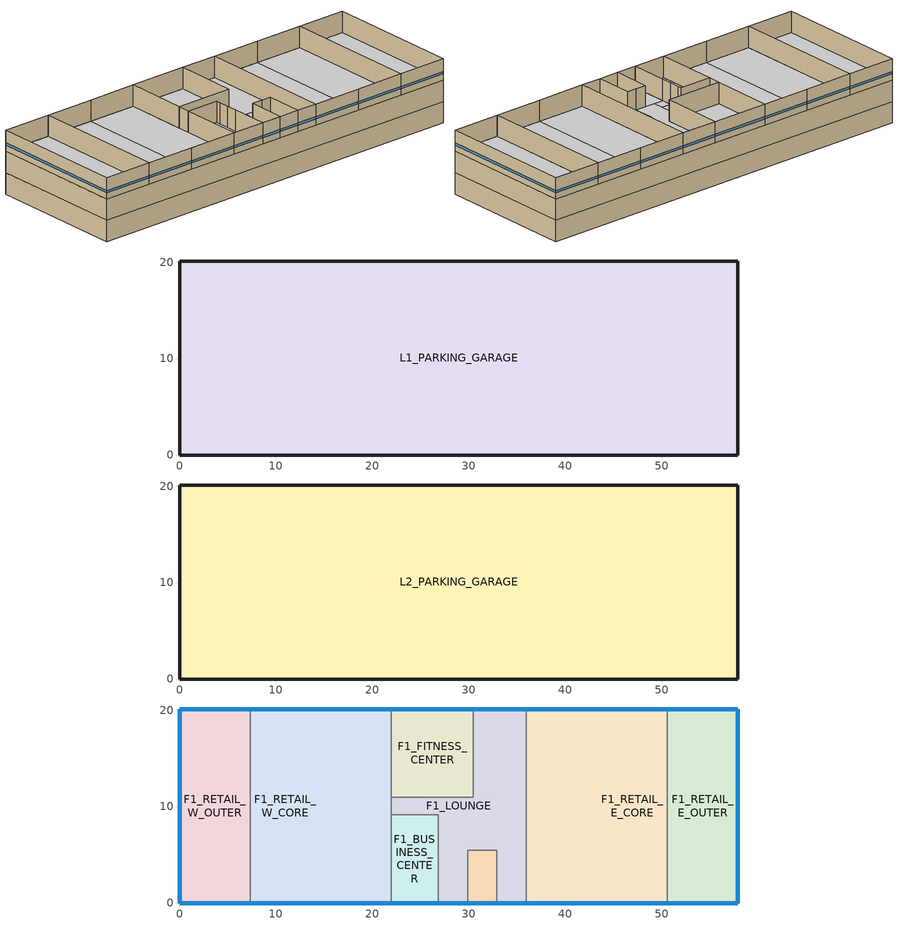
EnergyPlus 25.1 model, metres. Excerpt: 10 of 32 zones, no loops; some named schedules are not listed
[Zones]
L1_PARKING_GARAGE
 floor ground (Surface 415 SlabOnOrBelowGradeF073): 57.91,20.12 57.91,0 0,0 0,20.12 z-6.1
 wall ground (Surface 416 BelowGradeWallC114): 57.91,0 57.91,20.12 z-6.1:-3.05
 wall ground (Surface 417 BelowGradeWallC114): 0,0 57.91,0 z-6.1:-3.05
 wall ground (Surface 418 BelowGradeWallC114): 0,20.12 0,0 z-6.1:-3.05
 wall ground (Surface 419 BelowGradeWallC114): 57.91,20.12 0,20.12 z-6.1:-3.05
L2_PARKING_GARAGE
 floor to L1_PARKING_GARAGE (IntFloor): 57.91,20.12 57.91,0 0,0 0,20.12 z-3.05
 wall ground (Surface 422 BelowGradeWallC114): 0,0 57.91,0 z-3.05:0
 wall ground (Surface 423 BelowGradeWallC114): 0,20.12 0,0 z-3.05:0
 wall ground (Surface 424 BelowGradeWallC114): 57.91,20.12 0,20.12 z-3.05:0
 wall ground (Surface 425 BelowGradeWallC114): 57.91,0 57.91,20.12 z-3.05:0
F1_BUSINESS_CENTER
 floor to L2_PARKING_GARAGE (IntFloor): 26.82,9.14 26.82,0 21.95,0 21.95,9.14 z0
 wall outside (ExtWall_MassLight_NonRes): 21.95,0 26.82,0 z0:3.05
 wall to F1_LOUNGE (IntWall_MetalFramed): 26.82,0 26.82,5.49 26.82,7.01 26.82,8.53 26.82,9.14 21.95,9.14 z0:3.05
 wall to F1_RETAIL_W_CORE (IntWall_MetalFramed): 21.95,9.14 21.95,0 z0:3.05
 window (FixedWindow_NonRes): 21.97,0 26.8,0 z0.91:1.22
F1_FITNESS_CENTER
 floor to L2_PARKING_GARAGE (IntFloor): 30.48,20.12 30.48,10.97 21.95,10.97 21.95,20.12 z0
 wall outside (ExtWall_MassLight_NonRes): 30.48,20.12 21.95,20.12 z0:3.05
 wall to F1_LOUNGE (IntWall_MetalFramed): 21.95,10.97 30.48,10.97 30.48,20.12 z0:3.05
 wall to F1_RETAIL_W_CORE (IntWall_MetalFramed): 21.95,20.12 21.95,10.97 z0:3.05
 window (FixedWindow_NonRes): 30.45,20.12 21.97,20.12 z0.91:1.22
F1_LEASING_OFFICE
 floor to L2_PARKING_GARAGE (IntFloor): 32.92,5.49 32.92,0 29.87,0 29.87,5.49 z0
 wall outside (ExtWall_MassLight_NonRes): 29.87,0 32.92,0 z0:3.05
 wall to F1_LOUNGE (IntWall_MetalFramed): 32.92,0 32.92,5.49 31.39,5.49 29.87,5.49 29.87,0 z0:3.05
 window (FixedWindow_NonRes): 29.9,0 32.89,0 z0.91:1.22
F1_LOUNGE
 floor to L2_PARKING_GARAGE (IntFloor): 32.92,8.53 32.92,7.01 31.39,7.01 31.39,8.53 z0; 35.97,20.12 35.97,0 32.92,0 32.92,8.53 31.39,8.53 31.39,5.49 28.35,5.49 28.35,8.53 26.82,8.53 26.82,9.14 21.95,9.14 21.95,10.97 30.48,10.97 30.48,20.12 z0; 29.87,5.49 29.87,0 26.82,0 26.82,5.49 z0; 28.35,7.01 28.35,5.49 26.82,5.49 26.82,7.01 z0; 32.92,7.01 32.92,5.49 31.39,5.49 31.39,7.01 z0; 28.35,8.53 28.35,7.01 26.82,7.01 26.82,8.53 z0
 wall outside (ExtWall_MassLight_NonRes): 32.92,0 35.97,0 / 35.97,20.12 30.48,20.12 / 26.82,0 29.87,0 z0:3.05
 wall to F1_RETAIL_W_CORE (IntWall_MetalFramed): 21.95,10.97 21.95,9.14 z0:3.05
 wall to F1_RETAIL_E_CORE (IntWall_MetalFramed): 35.97,0 35.97,20.12 z0:3.05
 window (FixedWindow_NonRes): 32.94,0 35.94,0 / 35.94,20.12 30.51,20.12 / 26.85,0 29.85,0 z0.91:1.22
F1_RETAIL_E_CORE
 floor to L2_PARKING_GARAGE (IntFloor): 43.28,20.12 43.28,0 35.97,0 35.97,20.12 z0; 50.6,20.12 50.6,0 43.28,0 43.28,20.12 z0
 wall outside (ExtWall_MassLight_NonRes): 35.97,0 43.28,0 50.6,0 / 50.6,20.12 43.28,20.12 35.97,20.12 z0:3.05
 wall to F1_RETAIL_E_OUTER (IntWall_MetalFramed): 50.6,0 50.6,20.12 z0:3.05
 window (FixedWindow_NonRes): 43.26,20.12 35.99,20.12 / 35.99,0 43.26,0 / 50.57,20.12 43.31,20.12 / 43.31,0 50.57,0 z0.91:1.22
F1_RETAIL_E_OUTER
 floor to L2_PARKING_GARAGE (IntFloor): 57.91,20.12 57.91,0 50.6,0 50.6,20.12 z0
 wall outside (ExtWall_MassLight_NonRes): 50.6,0 57.91,0 57.91,20.12 50.6,20.12 z0:3.05
 window (FixedWindow_NonRes): 57.89,20.12 50.62,20.12 / 57.91,0.03 57.91,20.09 / 50.62,0 57.89,0 z0.91:1.22
F1_RETAIL_W_CORE
 floor to L2_PARKING_GARAGE (IntFloor): 21.95,20.12 21.95,0 14.63,0 14.63,20.12 z0; 14.63,20.12 14.63,0 7.32,0 7.32,20.12 z0
 wall outside (ExtWall_MassLight_NonRes): 21.95,20.12 14.63,20.12 7.32,20.12 / 7.32,0 14.63,0 21.95,0 z0:3.05
 wall to F1_RETAIL_W_OUTER (IntWall_MetalFramed): 7.32,20.12 7.32,0 z0:3.05
 window (FixedWindow_NonRes): 14.61,20.12 7.34,20.12 / 21.92,20.12 14.66,20.12 / 14.66,0 21.92,0 / 7.34,0 14.61,0 z0.91:1.22
F1_RETAIL_W_OUTER
 floor to L2_PARKING_GARAGE (IntFloor): 7.32,20.12 7.32,0 0,0 0,20.12 z0
 wall outside (ExtWall_MassLight_NonRes): 7.32,20.12 0,20.12 0,0 7.32,0 z0:3.05
 window (FixedWindow_NonRes): 0,20.09 0,0.03 / 7.29,20.12 0.03,20.12 / 0.03,0 7.29,0 z0.91:1.22
[Building]
ApartmentHighRise: North Axis {deg}=0; Loads Convergence Tolerance Value {W}=0.5; Temperature Convergence Tolerance Value {deltaC}=0.5; Solar Distribution=FullExterior; Maximum Number of Warmup Days=50
[Site:Location]
RIVERSIDE: Latitude {deg}=38.58; Longitude {deg}=-121.49; Time Zone {hr}=-8; Elevation {m}=245.0592
[SizingPeriod:DesignDay] Day of Month=21; Day Type=SummerDesignDay; Dry-Bulb Temperature Range Modifier Type=DefaultMultipliers; Humidity Condition Type=WetBulb; Barometric Pressure {Pa}=98388; Wind Speed {m/s}=2.1; Wind Direction {deg}=270; Rain Indicator=No; Snow Indicator=No; Daylight Saving Time Indicator=No; Solar Model Indicator=ASHRAETau
Name | Month | Maximum Dry-Bulb Temperature {C} | Daily Dry-Bulb Temperature Range {deltaC} | Wetbulb or DewPoint at Maximum Dry-Bulb {C} | ASHRAE Clear Sky Optical Depth for Beam Irradiance (taub) | ASHRAE Clear Sky Optical Depth for Diffuse Irradiance (taud)
RIVERSIDE  August .4% Condns DB=>MCWB | 8 | 40.2 | 16.2 | 20.8 | 0.367 | 2.46
RIVERSIDE  July .4% Condns DB=>MCWB | 7 | 39.7 | 15.6 | 21.2 | 0.383 | 2.428
RIVERSIDE  June .4% Condns DB=>MCWB | 6 | 38.4 | 14.8 | 19.7 | 0.362 | 2.423
RIVERSIDE  November .4% Condns DB=>MCWB | 11 | 32.8 | 14 | 14.7 | 0.305 | 2.582
[Site:WaterMainsTemperature]
Calculation Method=Schedule; Temperature Schedule=WaterMainCZ10
[Material] Thermal Absorptance=0.9; Solar Absorptance=0.7
Name | Roughness | Thickness {m} | Conductivity {W/m-K} | Density {kg/m3} | Specific Heat {J/kg-K} | Visible Absorptance
Air - Metal Wall Framing - 16 or 24 in. OC | Smooth | 0.1397 | 1.22017 | 1.28148 | 1004.832 | 0.7
ExtWall_MassLight_NonRes Insulation | Smooth | 0.0536691 | 0.0230188 | 16.0185 | 1130.436 | 0.7
Gypsum Board - 5/8 in. | MediumRough | 0.016002 | 0.158656 | 640.739 | 1130.436 | 0.8
Stucco - 7/8 in. | MediumRough | 0.022352 | 0.700948 | 1855.1 | 837.36 | 0.8
Concrete - 140 lb/ft3 - 4 in. | MediumRough | 0.1016 | 1.9514 | 2239.06 | 921.096 | 0.8
Concrete - 140 lb/ft3 - 8 in. | MediumRough | 0.2032 | 1.9514 | 2239.06 | 921.096 | 0.8
Carpet - 3/4 in. | Smooth | 0.01905 | 0.0455183 | 288.332 | 1381.644 | 0.8
Metal Deck - 1/16 in. | MediumRough | 0.0015875 | 45.3452 | 7820.53 | 502.416 | 0.8
[WindowMaterial:SimpleGlazingSystem]
FixedWindow_NonRes Material: U-Factor {W/m2-K}=2.04417; Solar Heat Gain Coefficient=0.25; Visible Transmittance=0.42
[Construction]
FixedWindow_NonRes: FixedWindow_NonRes Material
IntWall_MetalFramed: Gypsum Board - 5/8 in., Air - Metal Wall Framing - 16 or 24 in. OC, Gypsum Board - 5/8 in.
ExtWall_MassLight_NonRes: Stucco - 7/8 in., Concrete - 140 lb/ft3 - 8 in., ExtWall_MassLight_NonRes Insulation, Air - Metal Wall Framing - 16 or 24 in. OC, Gypsum Board - 5/8 in.
IntFloor: Metal Deck - 1/16 in., Concrete - 140 lb/ft3 - 4 in., Carpet - 3/4 in.
[Construction:CfactorUndergroundWall] C-Factor {W/m2-K}=6.47322; Height {m}=3.048
Surface 416 BelowGradeWallC114; Surface 417 BelowGradeWallC114; Surface 418 BelowGradeWallC114; Surface 419 BelowGradeWallC114; Surface 422 BelowGradeWallC114; Surface 423 BelowGradeWallC114; Surface 424 BelowGradeWallC114; Surface 425 BelowGradeWallC114
[Construction:FfactorGroundFloor]
Surface 415 SlabOnOrBelowGradeF073: F-Factor {W/m-K}=1.26344; Area {m2}=1165; PerimeterExposed {m}=0
[InternalMass] Construction=IntWall_MetalFramed
Name | Zone or ZoneList | Surface Area {m2}
Merged Surface 102 - Surface 102 Reversed; Merged Surface 104 - Surface 104 Reversed; Merged Surface 30 - Surface 30 Reversed; Merged Surface 86 - Surface 86 Reversed; Merged Surface 87 - Surface 87 Reversed; Merged Surface 90 - Surface 90 Reversed; Merged Surface 92 - Surface 92 Reversed; Merged Surface 96 - Surface 96 Reversed; Merged Surface 97 - Surface 97 Reversed; Merged Surface 99 - Surface 99 Reversed | F1_Lounge | 4.645152
Merged Surface 103 - Surface 103 Reversed; Merged Surface 105 - Surface 105 Reversed | F1_Lounge | 4.64515
Merged Surface 75 - Surface 75 Reversed | F1_Retail_E_Core | 61.316
Merged Surface 11 - Surface 11 Reversed | F1_Retail_W_Core | 61.316
[Zone] Type=1; Multiplier=1; Ceiling Height {m}=autocalculate; Volume {m3}=autocalculate
Name | Floor Area {m2} | Part of Total Floor Area
F1_BUSINESS_CENTER | 44.5981 | Yes
F1_FITNESS_CENTER | 78.046 | Yes
F1_LEASING_OFFICE | 16.7244 | Yes
F1_LOUNGE | 142.713 | Yes
F1_RETAIL_E_CORE; F1_RETAIL_W_CORE | 294.346 | Yes
F1_RETAIL_E_OUTER; F1_RETAIL_W_OUTER | 147.172 | Yes
L1_PARKING_GARAGE; L2_PARKING_GARAGE | 1165.12 | No
[ZoneList]
ZL_Retail_Space: F1_RETAIL_E_CORE, F1_RETAIL_E_OUTER, F1_RETAIL_W_CORE, F1_RETAIL_W_OUTER
ZL_High_Rise_Residential_Living_Spaces: F10_1_BED_N, F10_1_BED_SE, F10_1_BED_SW, F10_2_BED_NE, F10_2_BED_NW, F10_2_BED_SE, F10_2_BED_SW, F10_STUDIO_N, F2_9_1_BED_N, F2_9_1_BED_SE, F2_9_1_BED_SW, F2_9_2_BED_NE, F2_9_2_BED_NW, F2_9_2_BED_N_CORE, F2_9_2_BED_SE, F2_9_2_BED_SW, F2_9_STUDIO_N
ZL_Corridor_Area: F10_CORRIDOR, F2_9_CORRIDOR
ZL_Laundry_Area: F10_LAUNDRY, F2_9_LAUNDRY
Availability Manager Optimum Start 1 Control Zones List: F1_BUSINESS_CENTER, F1_FITNESS_CENTER, F1_LEASING_OFFICE, F1_LOUNGE, F1_RETAIL_E_CORE, F1_RETAIL_E_OUTER, F1_RETAIL_W_CORE, F1_RETAIL_W_OUTER
[People] Number of People Calculation Method=People/Area; Fraction Radiant=0.3; Sensible Heat Fraction=autocalculate; Carbon Dioxide Generation Rate {m3/s-W}=3.82e-08; Enable ASHRAE 55 Comfort Warnings=No; Mean Radiant Temperature Calculation Type=EnclosureAveraged; Clothing Insulation Calculation Method=ClothingInsulationSchedule; Cold Stress Temperature Threshold {C}=15.56; Heat Stress Temperature Threshold {C}=30
Name | Zone or ZoneList or Space or SpaceList | Number of People Schedule | People per Floor Area {person/m2} | Activity Level Schedule
People_F1_BUSINESS_CENTER | F1_BUSINESS_CENTER | ApartmentHighRiseResidentialCommonOccupancy | 0.717953 | MeetingAreaPeopleActivityLevel
People_F1_FITNESS_CENTER | F1_FITNESS_CENTER | ApartmentHighRiseResidentialCommonOccupancy | 0.215278 | GymPeopleActivityLevel
People_F1_LEASING_OFFICE | F1_LEASING_OFFICE | ApartmentHighRiseResidentialCommonOccupancy | 0.107639 | FunctionalAreaPeopleActivityLevel
People_F1_LOUNGE | F1_LOUNGE | ApartmentHighRiseResidentialCommonOccupancy | 0.717953 | CommonAreaPeopleActivityLevel
People_Retail_Space | ZL_Retail_Space | ApartmentHighRiseRetailOccupancy | 0.179757 | RetailSalePeopleActivityLevel
People_High_Rise_Residential_Living_Spaces | ZL_High_Rise_Residential_Living_Spaces | ApartmentHighRiseResidentialLivingOccupancy | 0.0538196 | ResidentialSpcPeopleActivityLevel
People_Corridor_Area | ZL_Corridor_Area | ApartmentHighRiseResidentialCommonOccupancy | 0.107639 | CommonAreaPeopleActivityLevel
People_Laundry_Area | ZL_Laundry_Area | ApartmentHighRiseResidentialCommonOccupancy | 0.107639 | CommonAreaPeopleActivityLevel
[Lights] Design Level Calculation Method=Watts/Area; Return Air Fraction=0; Fraction Radiant=0.58; Fraction Visible=0; Fraction Replaceable=1; Return Air Fraction Calculated from Plenum Temperature=No; Return Air Fraction Function of Plenum Temperature Coefficient 1=0; Return Air Fraction Function of Plenum Temperature Coefficient 2 {1/K}=0
Name | Zone or ZoneList or Space or SpaceList | Schedule | Watts per Floor Area {W/m2}
Lights_F1_BUSINESS_CENTER | F1_BUSINESS_CENTER | ApartmentHighRiseResidentialCommonLights | 9.14932
Lights_F1_FITNESS_CENTER | F1_FITNESS_CENTER | ApartmentHighRiseResidentialCommonLights | 10.7639
Lights_F1_LEASING_OFFICE | F1_LEASING_OFFICE | ApartmentHighRiseResidentialCommonLights | 6.99654
Lights_F1_LOUNGE | F1_LOUNGE | ApartmentHighRiseResidentialCommonLights | 10.2257
Lights_Retail_Space | ZL_Retail_Space | ApartmentHighRiseRetailLights | 10.7639
Lights_High_Rise_Residential_Living_Spaces | ZL_High_Rise_Residential_Living_Spaces | ApartmentHighRiseResidentialLivingLights | 8.50349
Lights_Corridor_Area | ZL_Corridor_Area | ApartmentHighRiseResidentialCommonLights | 6.45835
Lights_Laundry_Area | ZL_Laundry_Area | ApartmentHighRiseResidentialCommonLights | 4.84376
[ElectricEquipment] Design Level Calculation Method=Watts/Area; Fraction Latent=0; Fraction Radiant=0.2; Fraction Lost=0
Name | Zone or ZoneList or Space or SpaceList | Schedule | Watts per Floor Area {W/m2}
Equip_F1_BUSINESS_CENTER | F1_BUSINESS_CENTER | ApartmentHighRiseResidentialCommonElecEquipment | 10.7639
Equip_F1_FITNESS_CENTER | F1_FITNESS_CENTER | ApartmentHighRiseResidentialCommonElecEquipment | 5.38196
Equip_F1_LEASING_OFFICE | F1_LEASING_OFFICE | ApartmentHighRiseResidentialCommonElecEquipment | 16.1459
Equip_F1_LOUNGE | F1_LOUNGE | ApartmentHighRiseResidentialCommonElecEquipment | 5.38196
Equip_ZL_Retail_Space | ZL_Retail_Space | ApartmentHighRiseRetailElecEquipment | 7.53474
Equip_ZL_High_Rise_Residential_Living_Spaces | ZL_High_Rise_Residential_Living_Spaces | ApartmentHighRiseResidentialLivingElecEquipment | 5.38196
[ZoneInfiltration:DesignFlowRate] Design Flow Rate Calculation Method=AirChanges/Hour; Air Changes per Hour {1/hr}=3.18; Constant Term Coefficient=1; Temperature Term Coefficient=0; Velocity Term Coefficient=0.224052; Velocity Squared Term Coefficient=0; Density Basis=Outdoor
Name | Zone or ZoneList or Space or SpaceList | Schedule
Infil_F1_BUSINESS_CENTER | F1_BUSINESS_CENTER | ApartmentHighRiseResidentialCommonInfiltration
Infil_F1_FITNESS_CENTER | F1_FITNESS_CENTER | ApartmentHighRiseResidentialCommonInfiltration
Infil_F1_LEASING_OFFICE | F1_LEASING_OFFICE | ApartmentHighRiseResidentialCommonInfiltration
Infil_F1_LOUNGE | F1_LOUNGE | ApartmentHighRiseResidentialCommonInfiltration
Infil_F1_RETAIL_E_CORE | F1_RETAIL_E_CORE | ApartmentHighRiseRetailInfiltration
Infil_F1_RETAIL_E_OUTER | F1_RETAIL_E_OUTER | ApartmentHighRiseRetailInfiltration
Infil_F1_RETAIL_W_CORE | F1_RETAIL_W_CORE | ApartmentHighRiseRetailInfiltration
Infil_F1_RETAIL_W_OUTER | F1_RETAIL_W_OUTER | ApartmentHighRiseRetailInfiltration
[Exterior:Lights] Control Option=AstronomicalClock
Name | Schedule | Design Level {W}
ExtLights_Motion_ApartmentHighRise | ApartmentHighRiseExtLightingMotionCtrl | 2087.69
ExtLights_NonMotion_ApartmentHighRise | ApartmentHighRiseExtLightingNonMotionCtrl | 873.346
[Exterior:FuelEquipment]
Elevator_ApartmentHighRise: Fuel Use Type=Electricity; Schedule=ApartmentHighRiseElevator; Design Level {W}=10597.39
[DesignSpecification:OutdoorAir] Outdoor Air Method=Maximum; Outdoor Air Flow per Person {m3/s-person}=0; Outdoor Air Flow per Zone Floor Area {m3/s-m2}=0; Outdoor Air Flow per Zone {m3/s}=0; Outdoor Air Flow Air Changes per Hour {1/hr}=0; Outdoor Air Schedule=ApartmentHighRiseResidentialLivingHVACAvail
DSOA_L1_Parking_Garage; DSOA_L2_Parking_Garage
[ZoneControl:Thermostat] Temperature Difference Between Cutout And Setpoint {deltaC}=0
Name | Zone or ZoneList | Control Type Schedule | Control 1
ZC_ZL_Retail_Space | ZL_Retail_Space | ZL_Retail_Space Thermostat Schedule | TSDSP_ZL_Retail_Space
ZC_ZL_High_Rise_Residential_Living_Spaces | ZL_High_Rise_Residential_Living_Spaces | ZL_High_Rise_Residential_Living_Spaces Thermostat Schedule | TSDSP_ZL_High_Rise_Residential_Living_Spaces
ZC_ZL_Corridor_Area | ZL_Corridor_Area | ZL_Corridor_Area Thermostat Schedule | TSDSP_ZL_Corridor_Area
ZC_ZL_Laundry_Area | ZL_Laundry_Area | ZL_Laundry_Area Thermostat Schedule | TSDSP_ZL_Laundry_Area
[ThermostatSetpoint:DualSetpoint]
Name | Heating Setpoint Temperature Schedule | Cooling Setpoint Temperature Schedule
TSDSP_ZL_Retail_Space | ApartmentHighRiseRetailHtgSetpt | ApartmentHighRiseRetailClgSetpt
TSDSP_ZL_High_Rise_Residential_Living_Spaces | ApartmentHighRiseResidentialLivingHtgSetpt | ApartmentHighRiseResidentialLivingClgSetpt
TSDSP_ZL_Corridor_Area; TSDSP_ZL_Laundry_Area | ApartmentHighRiseHtgSetpt_UnConditioned | ApartmentHighRiseClgSetpt_UnConditioned
[Sizing:Zone] Zone Cooling Design Supply Air Temperature Input Method=SupplyAirTemperature; Zone Cooling Design Supply Air Temperature {C}=14; Zone Cooling Design Supply Air Temperature Difference {deltaC}=11.11; Zone Heating Design Supply Air Temperature Input Method=SupplyAirTemperature; Zone Heating Design Supply Air Temperature {C}=40; Zone Heating Design Supply Air Temperature Difference {deltaC}=11.11; Zone Cooling Design Supply Air Humidity Ratio {kgWater/kgDryAir}=0.0085; Zone Heating Design Supply Air Humidity Ratio {kgWater/kgDryAir}=0.008; Zone Heating Sizing Factor=1; Zone Cooling Sizing Factor=1; Cooling Design Air Flow Method=DesignDay; Cooling Design Air Flow Rate {m3/s}=0; Cooling Minimum Air Flow per Zone Floor Area {m3/s-m2}=0; Cooling Minimum Air Flow {m3/s}=0; Cooling Minimum Air Flow Fraction=0; Heating Design Air Flow Method=DesignDay; Heating Design Air Flow Rate {m3/s}=0; Heating Maximum Air Flow per Zone Floor Area {m3/s-m2}=0; Heating Maximum Air Flow {m3/s}=0; Heating Maximum Air Flow Fraction=0; Account for Dedicated Outdoor Air System=No; Zone Load Sizing Method=Sensible Load Only No Latent Load; Zone Latent Cooling Design Supply Air Humidity Ratio Input Method=HumidityRatioDifference; Zone Cooling Design Supply Air Humidity Ratio Difference {kgWater/kgDryAir}=0.005; Zone Latent Heating Design Supply Air Humidity Ratio Input Method=HumidityRatioDifference; Zone Humidification Design Supply Air Humidity Ratio Difference {kgWater/kgDryAir}=0.005
Name | Design Specification Outdoor Air Object
L1_Parking_Garage | DSOA_L1_Parking_Garage
L2_Parking_Garage | DSOA_L2_Parking_Garage
[Zone equipment]
L1_PARKING_GARAGE: Thermal Zone: L1 Parking Garage PropExhFan
L2_PARKING_GARAGE: Thermal Zone: L2 Parking Garage PropExhFan
[Fan:ZoneExhaust] Availability Schedule=ApartmentHighRiseResidentialCommonHVACAvail; Fan Total Efficiency=0.58175; Pressure Rise {Pa}=51.5435; Maximum Flow Rate {m3/s}=4.43867; Flow Fraction Schedule=Always On Discrete; System Availability Manager Coupling Mode=Decoupled; Balanced Exhaust Fraction Schedule=Always On Discrete
Thermal Zone: L1 Parking Garage PropExhFan; Thermal Zone: L2 Parking Garage PropExhFan
[AvailabilityManager:Scheduled]
Name | Schedule
PropSys6 OACtrl OA System Availability Manager; PropSys6 OACtrl-2 OA System Availability Manager; PropSys6 OACtrl-3 OA System Availability Manager; PropVentOnlyAirSys OACtrl OA System Availability Manager; PropVentOnlyAirSys OACtrl-10 OA System Availability Manager; PropVentOnlyAirSys OACtrl-11 OA System Availability Manager; PropVentOnlyAirSys OACtrl-12 OA System Availability Manager; PropVentOnlyAirSys OACtrl-13 OA System Availability Manager; PropVentOnlyAirSys OACtrl-14 OA System Availability Manager; PropVentOnlyAirSys OACtrl-15 OA System Availability Manager; PropVentOnlyAirSys OACtrl-16 OA System Availability Manager; PropVentOnlyAirSys OACtrl-17 OA System Availability Manager; PropVentOnlyAirSys OACtrl-18 OA System Availability Manager; PropVentOnlyAirSys OACtrl-2 OA System Availability Manager; PropVentOnlyAirSys OACtrl-3 OA System Availability Manager; PropVentOnlyAirSys OACtrl-4 OA System Availability Manager; PropVentOnlyAirSys OACtrl-5 OA System Availability Manager; PropVentOnlyAirSys OACtrl-6 OA System Availability Manager; PropVentOnlyAirSys OACtrl-7 OA System Availability Manager; PropVentOnlyAirSys OACtrl-8 OA System Availability Manager; PropVentOnlyAirSys OACtrl-9 OA System Availability Manager | Always On Discrete
PropVentOnlyAirSys Availability Manager; PropVentOnlyAirSys-10 Availability Manager; PropVentOnlyAirSys-11 Availability Manager; PropVentOnlyAirSys-12 Availability Manager; PropVentOnlyAirSys-13 Availability Manager; PropVentOnlyAirSys-14 Availability Manager; PropVentOnlyAirSys-15 Availability Manager; PropVentOnlyAirSys-16 Availability Manager; PropVentOnlyAirSys-17 Availability Manager; PropVentOnlyAirSys-18 Availability Manager; PropVentOnlyAirSys-2 Availability Manager; PropVentOnlyAirSys-3 Availability Manager; PropVentOnlyAirSys-4 Availability Manager; PropVentOnlyAirSys-5 Availability Manager; PropVentOnlyAirSys-6 Availability Manager; PropVentOnlyAirSys-7 Availability Manager; PropVentOnlyAirSys-8 Availability Manager; PropVentOnlyAirSys-9 Availability Manager | ApartmentHighRiseResidentialLivingHVACAvail
[AvailabilityManager:OptimumStart]
Availability Manager Optimum Start 1: Applicability Schedule=Always On Discrete; Fan Schedule=ApartmentHighRiseRetailHVACAvail; Control Type=MaximumofZoneList; Zone List=Availability Manager Optimum Start 1 Control Zones List; Maximum Value for Optimum Start Time {hr}=3; Control Algorithm=AdaptiveTemperatureGradient; Constant Temperature Gradient during Cooling {deltaC/hr}=3; Constant Temperature Gradient during Heating {deltaC/hr}=3; Initial Temperature Gradient during Cooling {deltaC/hr}=1.66667; Initial Temperature Gradient during Heating {deltaC/hr}=1.66667; Constant Start Time {hr}=2; Number of Previous Days {days}=2
[AvailabilityManager:NightCycle] Applicability Schedule=Always On Discrete; Control Type=CycleOnAny; Cycling Run Time Control Type=ThermostatWithMinimumRunTime; Cycling Run Time {s}=900
Name | Fan Schedule | Thermostat Tolerance {deltaC}
Availability Manager Night Cycle 1 | ApartmentHighRiseRetailHVACAvail | 1
Availability Manager Night Cycle 2; Availability Manager Night Cycle 3 | ApartmentHighRiseResidentialCommonHVACAvail | 1.11111
